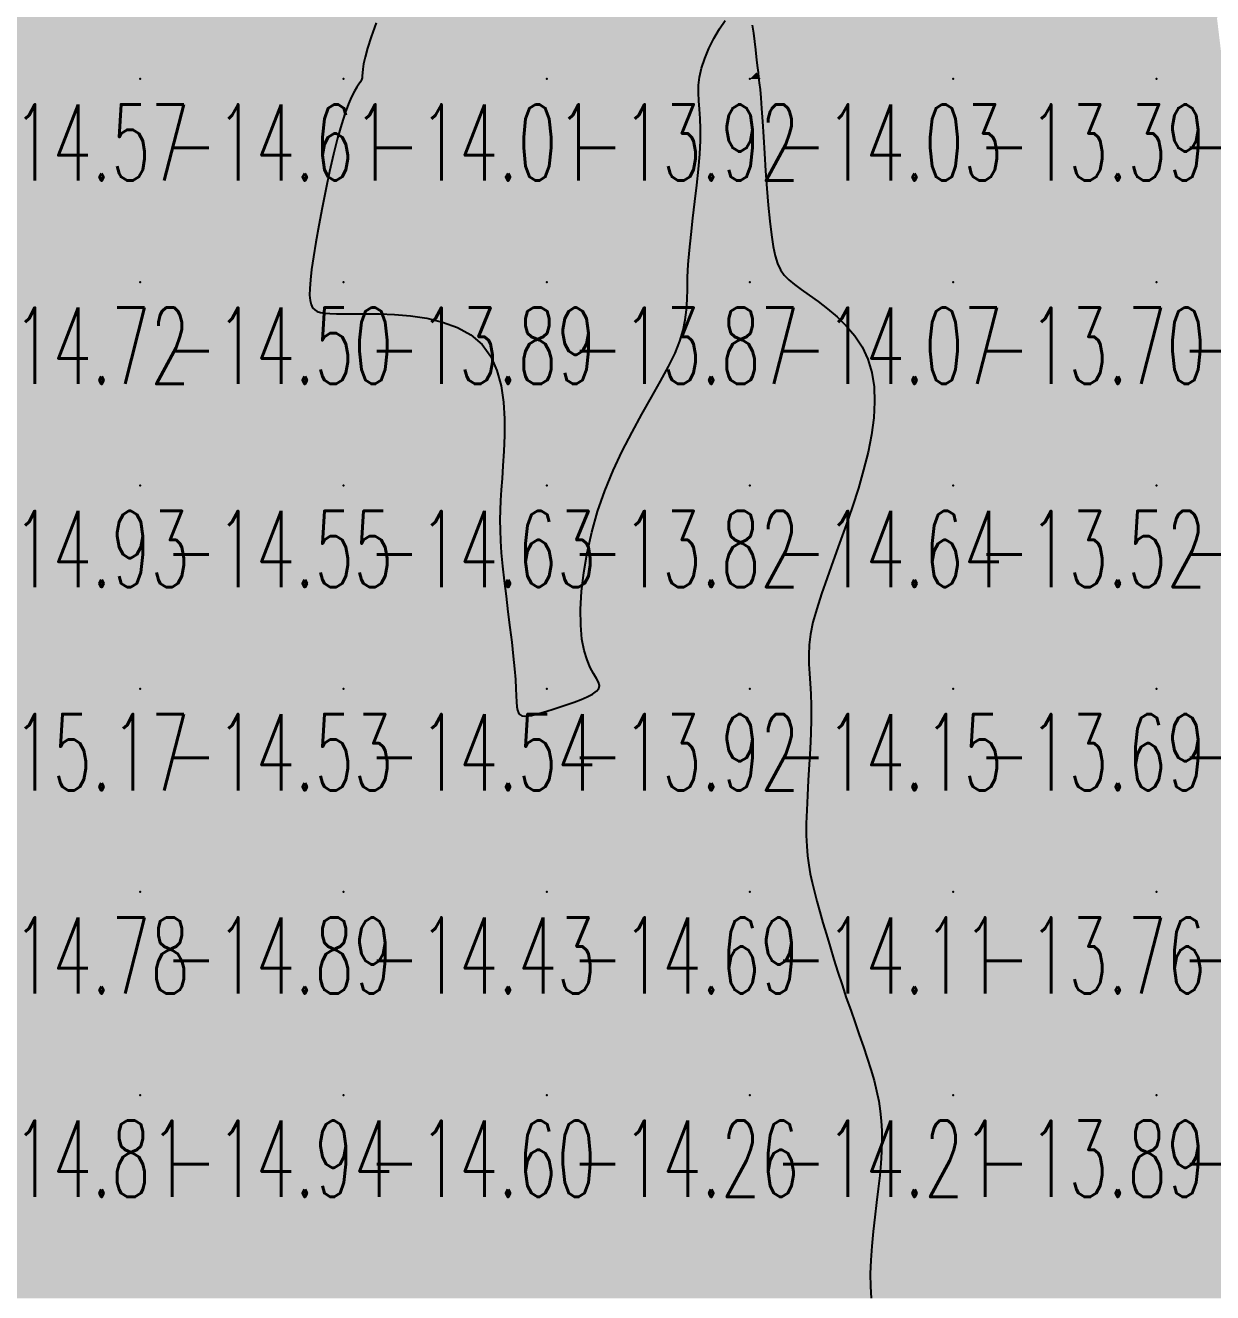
# Model space of a CAD drawing. Header units: millimetres. Extents: x 88261 to 90953, y 390274 to 392322.
# Drawn here: x 89464.6 to 89523, y 392027.5 to 392089.9 of the extents above; entities that cross this region are included whole.
import ezdxf
from ezdxf.enums import TextEntityAlignment as Align

# ---------------------------------------------------------------- set-up
doc = ezdxf.new("R2010")
doc.units = ezdxf.units.MM
doc.header["$LTSCALE"] = 25
for name, color, linetype in [('CN_03_00', 7, 'Continuous'), ('COTEAlt', 7, 'Continuous'), ('TN_COLORIAGE', 7, 'Continuous')]:
    doc.layers.add(name, color=color, linetype=linetype)
doc.styles.add('Simplex 1.0', font='Simplex.shx', dxfattribs={"width": 0.99, "height": 2.5})
doc.styles.get("Standard").update_dxf_attribs({"font": 'times.ttf'})

# ---------------------------------------------------------------- blocks, each defined once
blk = doc.blocks.new('COTE')
at = {"color": 0}
blk.add_point((0, 0), dxfattribs=at)
at = {"layer": 'COTEAlt'}
blk.add_attdef('ALT', text='', height=3.75, dxfattribs=at).set_placement((1.25, -1.25), align=Align.TOP_LEFT)

msp = doc.modelspace()

# ---------------------------------------------------------------- linework, layer by layer
at = {"layer": 'CN_03_00', "elevation": -14, "flags": 128}
for points in [[(89481.853, 392090.006), (89481.611, 392089.317), (89481.435, 392088.757), (89481.316, 392088.317), (89481.243, 392087.979), (89481.203, 392087.725), (89481.185, 392087.538), (89481.176, 392087.4), (89481.164, 392087.293), (89481.137, 392087.2), (89481.085, 392087.104), (89481.009, 392086.988), (89480.909, 392086.837), (89480.789, 392086.636), (89480.65, 392086.367), (89480.495, 392086.016), (89480.326, 392085.567), (89480.145, 392085.005), (89479.955, 392084.32), (89479.76, 392083.536), (89479.566, 392082.685), (89479.377, 392081.796), (89479.197, 392080.901), (89479.033, 392080.03), (89478.889, 392079.215), (89478.771, 392078.485), (89478.681, 392077.865), (89478.621, 392077.351), (89478.589, 392076.932), (89478.585, 392076.597), (89478.608, 392076.335), (89478.658, 392076.135), (89478.733, 392075.987), (89478.833, 392075.878), (89478.96, 392075.8), (89479.12, 392075.746), (89479.324, 392075.713), (89479.582, 392075.695), (89479.904, 392075.689), (89480.299, 392075.689), (89480.778, 392075.691), (89481.35, 392075.691), (89482.019, 392075.682), (89482.761, 392075.652), (89483.546, 392075.585), (89484.345, 392075.466), (89485.127, 392075.281), (89485.862, 392075.015), (89486.521, 392074.654), (89487.073, 392074.181), (89487.496, 392073.59), (89487.8, 392072.9), (89488.002, 392072.139), (89488.12, 392071.334), (89488.171, 392070.511), (89488.173, 392069.698), (89488.142, 392068.921), (89488.097, 392068.208), (89488.052, 392067.579), (89488.012, 392067.018), (89487.98, 392066.506), (89487.957, 392066.021), (89487.948, 392065.542), (89487.953, 392065.048), (89487.975, 392064.517), (89488.016, 392063.928), (89488.079, 392063.267), (89488.157, 392062.548), (89488.247, 392061.793), (89488.342, 392061.023), (89488.438, 392060.259), (89488.527, 392059.524), (89488.605, 392058.837), (89488.667, 392058.221), (89488.709, 392057.693), (89488.735, 392057.249), (89488.752, 392056.883), (89488.766, 392056.587), (89488.785, 392056.354), (89488.814, 392056.177), (89488.86, 392056.049), (89488.93, 392055.963), (89489.029, 392055.911), (89489.159, 392055.891), (89489.318, 392055.898), (89489.508, 392055.93), (89489.728, 392055.983), (89489.978, 392056.054), (89490.257, 392056.141), (89490.567, 392056.238), (89490.904, 392056.345), (89491.255, 392056.459), (89491.606, 392056.58), (89491.94, 392056.707), (89492.243, 392056.838), (89492.5, 392056.973), (89492.694, 392057.112), (89492.811, 392057.252), (89492.84, 392057.396), (89492.795, 392057.556), (89492.694, 392057.747), (89492.554, 392057.984), (89492.395, 392058.281), (89492.234, 392058.653), (89492.09, 392059.116), (89491.981, 392059.683), (89491.921, 392060.365), (89491.917, 392061.149), (89491.968, 392062.016), (89492.076, 392062.95), (89492.242, 392063.93), (89492.468, 392064.941), (89492.755, 392065.963), (89493.105, 392066.978), (89493.515, 392067.971), (89493.97, 392068.934), (89494.45, 392069.861), (89494.936, 392070.746), (89495.41, 392071.583), (89495.852, 392072.367), (89496.243, 392073.092), (89496.563, 392073.751), (89496.8, 392074.344), (89496.963, 392074.885), (89497.066, 392075.393), (89497.125, 392075.888), (89497.154, 392076.387), (89497.169, 392076.912), (89497.184, 392077.48), (89497.214, 392078.11), (89497.271, 392078.816), (89497.35, 392079.581), (89497.443, 392080.384), (89497.54, 392081.204), (89497.635, 392082.018), (89497.718, 392082.805), (89497.782, 392083.543), (89497.817, 392084.211), (89497.819, 392084.793), (89497.797, 392085.3), (89497.764, 392085.75), (89497.732, 392086.161), (89497.714, 392086.55), (89497.722, 392086.936), (89497.768, 392087.336), (89497.866, 392087.767), (89498.024, 392088.241), (89498.231, 392088.738), (89498.476, 392089.233), (89498.745, 392089.7), (89499.024, 392090.112)], [(89500.351, 392089.891), (89500.422, 392089.492), (89500.476, 392089.079), (89500.518, 392088.68), (89500.553, 392088.324), (89500.585, 392088.029), (89500.616, 392087.781), (89500.647, 392087.551), (89500.678, 392087.315), (89500.71, 392087.048), (89500.744, 392086.722), (89500.78, 392086.312), (89500.82, 392085.792), (89500.864, 392085.146), (89500.912, 392084.397), (89500.964, 392083.578), (89501.021, 392082.721), (89501.084, 392081.858), (89501.151, 392081.023), (89501.224, 392080.248), (89501.303, 392079.566), (89501.389, 392079), (89501.488, 392078.54), (89501.608, 392078.165), (89501.756, 392077.856), (89501.939, 392077.592), (89502.165, 392077.354), (89502.441, 392077.122), (89502.775, 392076.875), (89503.169, 392076.597), (89503.607, 392076.283), (89504.07, 392075.928), (89504.538, 392075.53), (89504.99, 392075.087), (89505.407, 392074.596), (89505.769, 392074.053), (89506.054, 392073.456), (89506.249, 392072.804), (89506.356, 392072.1), (89506.383, 392071.35), (89506.338, 392070.56), (89506.228, 392069.736), (89506.06, 392068.882), (89505.844, 392068.006), (89505.586, 392067.112), (89505.296, 392066.207), (89504.983, 392065.301), (89504.662, 392064.407), (89504.344, 392063.536), (89504.042, 392062.699), (89503.767, 392061.909), (89503.533, 392061.176), (89503.351, 392060.512), (89503.231, 392059.925), (89503.164, 392059.398), (89503.14, 392058.912), (89503.147, 392058.447), (89503.174, 392057.984), (89503.21, 392057.501), (89503.243, 392056.98), (89503.263, 392056.4), (89503.26, 392055.748), (89503.239, 392055.037), (89503.204, 392054.286), (89503.16, 392053.514), (89503.115, 392052.741), (89503.073, 392051.987), (89503.04, 392051.27), (89503.021, 392050.61), (89503.022, 392050.021), (89503.042, 392049.493), (89503.082, 392049.011), (89503.14, 392048.562), (89503.216, 392048.129), (89503.309, 392047.698), (89503.419, 392047.254), (89503.545, 392046.781), (89503.686, 392046.27), (89503.842, 392045.722), (89504.01, 392045.144), (89504.189, 392044.543), (89504.378, 392043.925), (89504.576, 392043.297), (89504.78, 392042.665), (89504.991, 392042.037), (89505.205, 392041.417), (89505.419, 392040.808), (89505.63, 392040.21), (89505.833, 392039.626), (89506.023, 392039.057), (89506.198, 392038.504), (89506.353, 392037.968), (89506.483, 392037.45), (89506.586, 392036.95), (89506.662, 392036.462), (89506.713, 392035.976), (89506.74, 392035.484), (89506.743, 392034.978), (89506.726, 392034.448), (89506.689, 392033.886), (89506.633, 392033.284), (89506.56, 392032.637), (89506.478, 392031.954), (89506.393, 392031.248), (89506.311, 392030.532), (89506.242, 392029.819), (89506.191, 392029.123), (89506.165, 392028.457), (89506.173, 392027.832), (89506.219, 392027.26)]]:
    msp.add_lwpolyline(points, dxfattribs=at)
at = {"layer": 'TN_COLORIAGE', "color": 231}
for points in [[(89460.249, 392097.239, -14.137), (89460.249, 392087.239, -14.137), (89470.249, 392097.239, -14.137)], [(89460.249, 392087.239, -14.137), (89470.249, 392087.239, -14.137), (89470.249, 392097.239, -14.137)], [(89470.249, 392087.239, -14.129), (89480.249, 392087.239, -14.129), (89480.249, 392097.239, -14.129)], [(89470.249, 392097.239, -14.129), (89470.249, 392087.239, -14.129), (89480.249, 392097.239, -14.129)], [(89480.249, 392097.239, -14), (89484.783, 392097.239, -14), (89480.249, 392087.239, -14), (89480.865, 392087.855, -14)], [(89497.186, 392087.239, -14.034), (89500.249, 392092.449, -14.034), (89500.249, 392087.239, -14.034)], [(89500.573, 392087.563, -14.034), (89500.249, 392092.449, -14.034), (89500.249, 392087.239, -14.034)], [(89480.865, 392087.855, -14.01), (89481.427, 392087.239, -14.01), (89480.249, 392087.239, -14.01)], [(89500.573, 392087.563, -14.034), (89500.777, 392087.239, -14.034), (89500.249, 392087.239, -14.034)], [(89460.249, 392087.239, -14.607), (89460.249, 392077.239, -14.607), (89470.249, 392087.239, -14.607)], [(89460.249, 392077.239, -14.607), (89470.249, 392077.239, -14.607), (89470.249, 392087.239, -14.607)], [(89470.249, 392077.239, -14), (89478.45, 392077.239, -14), (89480.249, 392087.239, -14), (89480.249, 392086.387, -14)], [(89470.249, 392087.239, -14.01), (89470.249, 392077.239, -14.01), (89480.249, 392087.239, -14.01)], [(89480.249, 392086.387, -14.01), (89481.427, 392087.239, -14.01), (89480.249, 392087.239, -14.01)], [(89500.249, 392077.239, -14), (89496.891, 392077.239, -14), (89500.249, 392087.239, -14), (89498.206, 392085.197, -14)], [(89498.206, 392085.197, -14.034), (89497.186, 392087.239, -14.034), (89500.249, 392087.239, -14.034)], [(89500.249, 392077.239, -14), (89501.239, 392078.229, -14), (89500.249, 392087.239, -14), (89500.777, 392087.239, -14)], [(89501.239, 392078.229, -14.067), (89502.084, 392077.239, -14.067), (89500.249, 392077.239, -14.067)], [(89460.249, 392077.239, -14.5), (89460.249, 392067.239, -14.5), (89470.249, 392077.239, -14.5)], [(89460.249, 392067.239, -14.5), (89470.249, 392067.239, -14.5), (89470.249, 392077.239, -14.5)], [(89470.249, 392067.239, -14), (89478.575, 392075.566, -14), (89470.249, 392077.239, -14), (89478.45, 392077.239, -14)], [(89500.249, 392067.239, -14), (89492.425, 392067.239, -14), (89500.249, 392077.239, -14), (89497.516, 392074.507, -14)], [(89497.516, 392074.507, -14.067), (89496.891, 392077.239, -14.067), (89500.249, 392077.239, -14.067)], [(89500.249, 392067.239, -14), (89507.074, 392074.064, -14), (89500.249, 392077.239, -14), (89502.084, 392077.239, -14)], [(89480.249, 392067.239, -14), (89480.249, 392075.765, -14), (89470.249, 392067.239, -14), (89478.575, 392075.566, -14)], [(89488.53, 392075.521, -14.634), (89480.249, 392075.765, -14.634), (89480.249, 392067.239, -14.634)], [(89488.067, 392067.239, -14.634), (89488.53, 392075.521, -14.634), (89480.249, 392067.239, -14.634)], [(89505.946, 392067.239, -14.636), (89507.074, 392074.064, -14.636), (89500.249, 392067.239, -14.636)], [(89460.249, 392064.428, -14.546), (89462.952, 392059.942, -14.546), (89460.249, 392067.239, -14.546), (89470.249, 392067.239, -14.546)], [(89462.952, 392059.942, -14.533), (89462.896, 392057.239, -14.533), (89470.249, 392067.239, -14.533), (89470.249, 392057.239, -14.533)], [(89470.249, 392067.239, -14.634), (89470.249, 392057.239, -14.634), (89480.249, 392067.239, -14.634)], [(89470.249, 392057.239, -14.634), (89480.249, 392057.239, -14.634), (89480.249, 392067.239, -14.634)], [(89480.249, 392067.239, -14), (89488.067, 392067.239, -14), (89480.249, 392057.239, -14), (89487.782, 392064.772, -14)], [(89492.425, 392067.239, -14.636), (89491.415, 392058.405, -14.636), (89500.249, 392067.239, -14.636)], [(89500.249, 392067.239, -14), (89491.415, 392058.405, -14), (89500.249, 392057.239, -14), (89493.8, 392057.239, -14)], [(89500.249, 392067.239, -14), (89505.946, 392067.239, -14), (89500.249, 392057.239, -14), (89502.658, 392059.649, -14)], [(89487.782, 392064.772, -14.54), (89488.904, 392057.239, -14.54), (89480.249, 392057.239, -14.54)], [(89502.658, 392059.649, -14.153), (89503.529, 392057.239, -14.153), (89500.249, 392057.239, -14.153)], [(89460.249, 392052.913, -14.533), (89462.896, 392057.239, -14.533), (89460.249, 392047.239, -14.533), (89470.249, 392057.239, -14.533)], [(89460.249, 392047.239, -14.533), (89470.249, 392047.239, -14.533), (89470.249, 392057.239, -14.533)], [(89470.249, 392057.239, -14.54), (89470.249, 392047.239, -14.54), (89480.249, 392057.239, -14.54)], [(89470.249, 392047.239, -14.54), (89480.249, 392047.239, -14.54), (89480.249, 392057.239, -14.54)], [(89480.249, 392057.239, -14), (89488.904, 392057.239, -14), (89480.249, 392047.239, -14), (89488.607, 392055.597, -14)], [(89490.249, 392047.239, -14.153), (89500.249, 392047.239, -14.153), (89500.249, 392057.239, -14.153)], [(89490.249, 392047.239, -14), (89490.249, 392056.148, -14), (89500.249, 392057.239, -14), (89493.8, 392057.239, -14)], [(89500.249, 392057.239, -14), (89503.529, 392057.239, -14), (89500.249, 392047.239, -14), (89502.804, 392049.795, -14)], [(89490.249, 392047.239, -14), (89490.249, 392056.148, -14), (89480.249, 392047.239, -14), (89488.607, 392055.597, -14)], [(89502.804, 392049.795, -14.107), (89503.38, 392047.239, -14.107), (89500.249, 392047.239, -14.107)], [(89460.249, 392037.239, -14.887), (89470.249, 392037.239, -14.887), (89470.249, 392047.239, -14.887)], [(89460.249, 392047.239, -14.887), (89460.249, 392037.239, -14.887), (89470.249, 392047.239, -14.887)], [(89470.249, 392037.239, -14.428), (89480.249, 392037.239, -14.428), (89480.249, 392047.239, -14.428)], [(89470.249, 392047.239, -14.428), (89470.249, 392037.239, -14.428), (89480.249, 392047.239, -14.428)], [(89480.249, 392037.239, -14.686), (89490.249, 392037.239, -14.686), (89490.249, 392047.239, -14.686)], [(89480.249, 392047.239, -14.686), (89480.249, 392037.239, -14.686), (89490.249, 392047.239, -14.686)], [(89490.249, 392037.239, -14.107), (89500.249, 392037.239, -14.107), (89500.249, 392047.239, -14.107)], [(89490.249, 392047.239, -14.107), (89490.249, 392037.239, -14.107), (89500.249, 392047.239, -14.107)], [(89500.249, 392037.239, -14), (89504.945, 392041.936, -14), (89500.249, 392047.239, -14), (89503.38, 392047.239, -14)], [(89504.945, 392041.936, -14.208), (89506.784, 392037.239, -14.208), (89500.249, 392037.239, -14.208)], [(89461.779, 392028.77, -14.808), (89460.249, 392027.813, -14.808), (89470.249, 392037.239, -14.808), (89460.249, 392037.239, -14.808)], [(89461.779, 392028.77, -14.894), (89461.239, 392027.239, -14.894), (89470.249, 392037.239, -14.894), (89470.249, 392027.239, -14.894)], [(89470.249, 392027.239, -14.6), (89480.249, 392027.239, -14.6), (89480.249, 392037.239, -14.6)], [(89470.249, 392037.239, -14.6), (89470.249, 392027.239, -14.6), (89480.249, 392037.239, -14.6)], [(89480.249, 392037.239, -14.263), (89480.249, 392027.239, -14.263), (89490.249, 392037.239, -14.263)], [(89480.249, 392027.239, -14.263), (89490.249, 392027.239, -14.263), (89490.249, 392037.239, -14.263)], [(89490.249, 392037.239, -14.208), (89490.249, 392027.239, -14.208), (89500.249, 392037.239, -14.208)], [(89490.249, 392027.239, -14.208), (89500.249, 392027.239, -14.208), (89500.249, 392037.239, -14.208)], [(89500.249, 392027.239, -14), (89506.816, 392033.807, -14), (89500.249, 392037.239, -14), (89506.784, 392037.239, -14)], [(89505.746, 392027.239, -14.211), (89506.816, 392033.807, -14.211), (89500.249, 392027.239, -14.211)]]:
    msp.add_solid(points, dxfattribs=at)
at = {"layer": 'TN_COLORIAGE', "color": 221}
for points in [[(89480.865, 392087.855, -13.844), (89484.783, 392097.239, -13.844), (89490.249, 392097.239, -13.844)], [(89481.427, 392087.239, -13.844), (89480.865, 392087.855, -13.844), (89490.249, 392087.239, -13.844), (89490.249, 392097.239, -13.844)], [(89490.249, 392097.239, -13.969), (89490.249, 392087.239, -13.969), (89500.249, 392097.239, -13.969)], [(89500.249, 392092.449, -13.923), (89497.186, 392087.239, -13.923), (89500.249, 392097.239, -13.923), (89490.249, 392087.239, -13.923)], [(89500.249, 392092.449, -13), (89500.573, 392087.563, -13), (89500.249, 392097.239, -13), (89510.163, 392097.154, -13)], [(89500.777, 392087.239, -13), (89500.573, 392087.563, -13), (89510.249, 392087.239, -13), (89510.163, 392097.154, -13)], [(89510.163, 392097.154, -13.394), (89510.249, 392097.019, -13.394), (89510.249, 392087.239, -13.394)], [(89520.249, 392097.239, -13), (89510.453, 392097.239, -13), (89510.249, 392087.239, -13), (89510.249, 392097.019, -13)], [(89510.249, 392087.239, -13.427), (89520.249, 392087.239, -13.427), (89520.249, 392097.239, -13.427)], [(89520.249, 392097.239, -13), (89525.642, 392097.239, -13), (89520.249, 392087.239, -13), (89523.23, 392090.221, -13)], [(89523.23, 392090.221, -13.155), (89523.591, 392087.239, -13.155), (89520.249, 392087.239, -13.155)], [(89481.427, 392087.239, -13.89), (89480.249, 392086.387, -13.89), (89490.249, 392087.239, -13.89), (89480.249, 392077.239, -13.89)], [(89480.249, 392077.239, -13.923), (89490.249, 392077.239, -13.923), (89490.249, 392087.239, -13.923)], [(89497.186, 392087.239, -13.868), (89498.206, 392085.197, -13.868), (89490.249, 392087.239, -13.868), (89490.249, 392077.239, -13.868)], [(89500.777, 392087.239, -13.394), (89501.239, 392078.229, -13.394), (89510.249, 392087.239, -13.394)], [(89502.084, 392077.239, -13.394), (89501.239, 392078.229, -13.394), (89510.249, 392077.239, -13.394), (89510.249, 392087.239, -13.394)], [(89510.249, 392087.239, -13.155), (89510.249, 392077.239, -13.155), (89520.249, 392087.239, -13.155)], [(89510.249, 392077.239, -13.155), (89520.249, 392077.239, -13.155), (89520.249, 392087.239, -13.155)], [(89520.249, 392077.239, -13), (89525.044, 392082.035, -13), (89520.249, 392087.239, -13), (89523.591, 392087.239, -13)], [(89480.249, 392086.387, -13.89), (89478.45, 392077.239, -13.89), (89480.249, 392077.239, -13.89)], [(89498.206, 392085.197, -13.868), (89496.891, 392077.239, -13.868), (89490.249, 392077.239, -13.868)], [(89525.044, 392082.035, -13.284), (89526.727, 392077.239, -13.284), (89520.249, 392077.239, -13.284)], [(89478.45, 392077.239, -13.89), (89478.575, 392075.566, -13.89), (89480.249, 392077.239, -13.89)], [(89478.575, 392075.566, -13.89), (89480.249, 392075.765, -13.89), (89480.249, 392077.239, -13.89)], [(89480.249, 392075.765, -13.868), (89488.53, 392075.521, -13.868), (89480.249, 392077.239, -13.868), (89490.249, 392077.239, -13.868)], [(89488.53, 392075.521, -13.823), (89488.067, 392067.239, -13.823), (89490.249, 392077.239, -13.823), (89490.249, 392067.239, -13.823)], [(89496.891, 392077.239, -13.823), (89497.516, 392074.507, -13.823), (89490.249, 392077.239, -13.823), (89490.249, 392067.239, -13.823)], [(89502.084, 392077.239, -13.704), (89507.074, 392074.064, -13.704), (89510.249, 392077.239, -13.704)], [(89507.074, 392074.064, -13.519), (89505.946, 392067.239, -13.519), (89510.249, 392077.239, -13.519), (89510.249, 392067.239, -13.519)], [(89510.249, 392067.239, -13.284), (89520.249, 392067.239, -13.284), (89520.249, 392077.239, -13.284)], [(89510.249, 392077.239, -13.284), (89510.249, 392067.239, -13.284), (89520.249, 392077.239, -13.284)], [(89520.249, 392067.239, -13), (89528.07, 392075.061, -13), (89520.249, 392077.239, -13), (89526.727, 392077.239, -13)], [(89520.249, 392067.239, -13), (89528.07, 392075.061, -13), (89530.249, 392067.239, -13), (89530.249, 392074.235, -13)], [(89497.516, 392074.507, -13.823), (89492.425, 392067.239, -13.823), (89490.249, 392067.239, -13.823)], [(89488.904, 392057.239, -13.823), (89487.782, 392064.772, -13.823), (89490.249, 392057.239, -13.823), (89490.249, 392067.239, -13.823)], [(89487.782, 392064.772, -13.823), (89488.067, 392067.239, -13.823), (89490.249, 392067.239, -13.823)], [(89491.415, 392058.405, -13.823), (89492.425, 392067.239, -13.823), (89490.249, 392057.239, -13.823), (89490.249, 392067.239, -13.823)], [(89503.529, 392057.239, -13.519), (89502.658, 392059.649, -13.519), (89510.249, 392057.239, -13.519), (89510.249, 392067.239, -13.519)], [(89502.658, 392059.649, -13.519), (89505.946, 392067.239, -13.519), (89510.249, 392067.239, -13.519)], [(89510.249, 392067.239, -13.555), (89510.249, 392057.239, -13.555), (89520.249, 392067.239, -13.555)], [(89510.249, 392057.239, -13.555), (89520.249, 392057.239, -13.555), (89520.249, 392067.239, -13.555)], [(89520.249, 392067.239, -13.36), (89520.249, 392057.239, -13.36), (89530.249, 392067.239, -13.36)], [(89520.249, 392057.239, -13.36), (89530.249, 392057.239, -13.36), (89530.249, 392067.239, -13.36)], [(89493.8, 392057.239, -13.916), (89491.415, 392058.405, -13.916), (89490.249, 392057.239, -13.916)], [(89488.607, 392055.597, -13.916), (89488.904, 392057.239, -13.916), (89490.249, 392057.239, -13.916)], [(89488.607, 392055.597, -13.916), (89490.249, 392056.148, -13.916), (89490.249, 392057.239, -13.916)], [(89493.8, 392057.239, -13.916), (89490.249, 392056.148, -13.916), (89490.249, 392057.239, -13.916)], [(89503.38, 392047.239, -13.687), (89502.804, 392049.795, -13.687), (89510.249, 392047.239, -13.687), (89510.249, 392057.239, -13.687)], [(89502.804, 392049.795, -13.687), (89503.529, 392057.239, -13.687), (89510.249, 392057.239, -13.687)], [(89510.249, 392047.239, -13.653), (89520.249, 392047.239, -13.653), (89520.249, 392057.239, -13.653)], [(89510.249, 392057.239, -13.653), (89510.249, 392047.239, -13.653), (89520.249, 392057.239, -13.653)], [(89520.249, 392047.239, -13.613), (89530.249, 392047.239, -13.613), (89530.249, 392057.239, -13.613)], [(89520.249, 392057.239, -13.613), (89520.249, 392047.239, -13.613), (89530.249, 392057.239, -13.613)], [(89503.38, 392047.239, -13.765), (89504.945, 392041.936, -13.765), (89510.249, 392047.239, -13.765)], [(89506.784, 392037.239, -13.765), (89504.945, 392041.936, -13.765), (89510.249, 392037.239, -13.765), (89510.249, 392047.239, -13.765)], [(89510.249, 392037.239, -13.676), (89520.249, 392037.239, -13.676), (89520.249, 392047.239, -13.676)], [(89510.249, 392047.239, -13.676), (89510.249, 392037.239, -13.676), (89520.249, 392047.239, -13.676)], [(89520.249, 392037.239, -13.656), (89530.249, 392037.239, -13.656), (89530.249, 392047.239, -13.656)], [(89520.249, 392047.239, -13.656), (89520.249, 392037.239, -13.656), (89530.249, 392047.239, -13.656)], [(89506.816, 392033.807, -13.827), (89505.746, 392027.239, -13.827), (89510.249, 392037.239, -13.827), (89510.249, 392027.239, -13.827)], [(89506.784, 392037.239, -13.89), (89506.816, 392033.807, -13.89), (89510.249, 392037.239, -13.89)], [(89510.249, 392027.239, -13.412), (89520.249, 392027.239, -13.412), (89520.249, 392037.239, -13.412)], [(89510.249, 392037.239, -13.412), (89510.249, 392027.239, -13.412), (89520.249, 392037.239, -13.412)], [(89520.249, 392037.239, -13.75), (89520.249, 392027.239, -13.75), (89530.249, 392037.239, -13.75)], [(89520.249, 392027.239, -13.75), (89530.249, 392027.239, -13.75), (89530.249, 392037.239, -13.75)]]:
    msp.add_solid(points, dxfattribs=at)

# ---------------------------------------------------------------- block references
at = {"layer": 'COTEAlt'}
ref = msp.add_blockref('COTE', (89460.249, 392087.239), dxfattribs=at)
ref.add_attrib('ALT', '-14.57', dxfattribs={"height": 3.75, "style": 'Simplex 1.0', "width": 0.6}).set_placement((89461.499, 392085.989), align=Align.TOP_LEFT)
ref = msp.add_blockref('COTE', (89470.249, 392087.239), dxfattribs=at)
ref.add_attrib('ALT', '-14.61', dxfattribs={"height": 3.75, "style": 'Simplex 1.0', "width": 0.6}).set_placement((89471.499, 392085.989), align=Align.TOP_LEFT)
ref = msp.add_blockref('COTE', (89480.249, 392087.239), dxfattribs=at)
ref.add_attrib('ALT', '-14.01', dxfattribs={"height": 3.75, "style": 'Simplex 1.0', "width": 0.6}).set_placement((89481.499, 392085.989), align=Align.TOP_LEFT)
ref = msp.add_blockref('COTE', (89490.249, 392087.239), dxfattribs=at)
ref.add_attrib('ALT', '-13.92', dxfattribs={"height": 3.75, "style": 'Simplex 1.0', "width": 0.6}).set_placement((89491.499, 392085.989), align=Align.TOP_LEFT)
ref = msp.add_blockref('COTE', (89500.249, 392087.239), dxfattribs=at)
ref.add_attrib('ALT', '-14.03', dxfattribs={"height": 3.75, "style": 'Simplex 1.0', "width": 0.6}).set_placement((89501.499, 392085.989), align=Align.TOP_LEFT)
ref = msp.add_blockref('COTE', (89510.249, 392087.239), dxfattribs=at)
ref.add_attrib('ALT', '-13.39', dxfattribs={"height": 3.75, "style": 'Simplex 1.0', "width": 0.6}).set_placement((89511.499, 392085.989), align=Align.TOP_LEFT)
ref = msp.add_blockref('COTE', (89520.249, 392087.239), dxfattribs=at)
ref.add_attrib('ALT', '-13.15', dxfattribs={"height": 3.75, "style": 'Simplex 1.0', "width": 0.6}).set_placement((89521.499, 392085.989), align=Align.TOP_LEFT)
ref = msp.add_blockref('COTE', (89460.249, 392077.239), dxfattribs=at)
ref.add_attrib('ALT', '-14.72', dxfattribs={"height": 3.75, "style": 'Simplex 1.0', "width": 0.6}).set_placement((89461.499, 392075.989), align=Align.TOP_LEFT)
ref = msp.add_blockref('COTE', (89470.249, 392077.239), dxfattribs=at)
ref.add_attrib('ALT', '-14.50', dxfattribs={"height": 3.75, "style": 'Simplex 1.0', "width": 0.6}).set_placement((89471.499, 392075.989), align=Align.TOP_LEFT)
ref = msp.add_blockref('COTE', (89480.249, 392077.239), dxfattribs=at)
ref.add_attrib('ALT', '-13.89', dxfattribs={"height": 3.75, "style": 'Simplex 1.0', "width": 0.6}).set_placement((89481.499, 392075.989), align=Align.TOP_LEFT)
ref = msp.add_blockref('COTE', (89490.249, 392077.239), dxfattribs=at)
ref.add_attrib('ALT', '-13.87', dxfattribs={"height": 3.75, "style": 'Simplex 1.0', "width": 0.6}).set_placement((89491.499, 392075.989), align=Align.TOP_LEFT)
ref = msp.add_blockref('COTE', (89500.249, 392077.239), dxfattribs=at)
ref.add_attrib('ALT', '-14.07', dxfattribs={"height": 3.75, "style": 'Simplex 1.0', "width": 0.6}).set_placement((89501.499, 392075.989), align=Align.TOP_LEFT)
ref = msp.add_blockref('COTE', (89510.249, 392077.239), dxfattribs=at)
ref.add_attrib('ALT', '-13.70', dxfattribs={"height": 3.75, "style": 'Simplex 1.0', "width": 0.6}).set_placement((89511.499, 392075.989), align=Align.TOP_LEFT)
ref = msp.add_blockref('COTE', (89520.249, 392077.239), dxfattribs=at)
ref.add_attrib('ALT', '-13.28', dxfattribs={"height": 3.75, "style": 'Simplex 1.0', "width": 0.6}).set_placement((89521.499, 392075.989), align=Align.TOP_LEFT)
ref = msp.add_blockref('COTE', (89460.249, 392067.239), dxfattribs=at)
ref.add_attrib('ALT', '-14.93', dxfattribs={"height": 3.75, "style": 'Simplex 1.0', "width": 0.6}).set_placement((89461.499, 392065.989), align=Align.TOP_LEFT)
ref = msp.add_blockref('COTE', (89470.249, 392067.239), dxfattribs=at)
ref.add_attrib('ALT', '-14.55', dxfattribs={"height": 3.75, "style": 'Simplex 1.0', "width": 0.6}).set_placement((89471.499, 392065.989), align=Align.TOP_LEFT)
ref = msp.add_blockref('COTE', (89480.249, 392067.239), dxfattribs=at)
ref.add_attrib('ALT', '-14.63', dxfattribs={"height": 3.75, "style": 'Simplex 1.0', "width": 0.6}).set_placement((89481.499, 392065.989), align=Align.TOP_LEFT)
ref = msp.add_blockref('COTE', (89490.249, 392067.239), dxfattribs=at)
ref.add_attrib('ALT', '-13.82', dxfattribs={"height": 3.75, "style": 'Simplex 1.0', "width": 0.6}).set_placement((89491.499, 392065.989), align=Align.TOP_LEFT)
ref = msp.add_blockref('COTE', (89500.249, 392067.239), dxfattribs=at)
ref.add_attrib('ALT', '-14.64', dxfattribs={"height": 3.75, "style": 'Simplex 1.0', "width": 0.6}).set_placement((89501.499, 392065.989), align=Align.TOP_LEFT)
ref = msp.add_blockref('COTE', (89510.249, 392067.239), dxfattribs=at)
ref.add_attrib('ALT', '-13.52', dxfattribs={"height": 3.75, "style": 'Simplex 1.0', "width": 0.6}).set_placement((89511.499, 392065.989), align=Align.TOP_LEFT)
ref = msp.add_blockref('COTE', (89520.249, 392067.239), dxfattribs=at)
ref.add_attrib('ALT', '-13.55', dxfattribs={"height": 3.75, "style": 'Simplex 1.0', "width": 0.6}).set_placement((89521.499, 392065.989), align=Align.TOP_LEFT)
ref = msp.add_blockref('COTE', (89460.249, 392057.239), dxfattribs=at)
ref.add_attrib('ALT', '-15.17', dxfattribs={"height": 3.75, "style": 'Simplex 1.0', "width": 0.6}).set_placement((89461.499, 392055.989), align=Align.TOP_LEFT)
ref = msp.add_blockref('COTE', (89470.249, 392057.239), dxfattribs=at)
ref.add_attrib('ALT', '-14.53', dxfattribs={"height": 3.75, "style": 'Simplex 1.0', "width": 0.6}).set_placement((89471.499, 392055.989), align=Align.TOP_LEFT)
ref = msp.add_blockref('COTE', (89480.249, 392057.239), dxfattribs=at)
ref.add_attrib('ALT', '-14.54', dxfattribs={"height": 3.75, "style": 'Simplex 1.0', "width": 0.6}).set_placement((89481.499, 392055.989), align=Align.TOP_LEFT)
ref = msp.add_blockref('COTE', (89490.249, 392057.239), dxfattribs=at)
ref.add_attrib('ALT', '-13.92', dxfattribs={"height": 3.75, "style": 'Simplex 1.0', "width": 0.6}).set_placement((89491.499, 392055.989), align=Align.TOP_LEFT)
ref = msp.add_blockref('COTE', (89500.249, 392057.239), dxfattribs=at)
ref.add_attrib('ALT', '-14.15', dxfattribs={"height": 3.75, "style": 'Simplex 1.0', "width": 0.6}).set_placement((89501.499, 392055.989), align=Align.TOP_LEFT)
ref = msp.add_blockref('COTE', (89510.249, 392057.239), dxfattribs=at)
ref.add_attrib('ALT', '-13.69', dxfattribs={"height": 3.75, "style": 'Simplex 1.0', "width": 0.6}).set_placement((89511.499, 392055.989), align=Align.TOP_LEFT)
ref = msp.add_blockref('COTE', (89520.249, 392057.239), dxfattribs=at)
ref.add_attrib('ALT', '-13.65', dxfattribs={"height": 3.75, "style": 'Simplex 1.0', "width": 0.6}).set_placement((89521.499, 392055.989), align=Align.TOP_LEFT)
ref = msp.add_blockref('COTE', (89460.249, 392047.239), dxfattribs=at)
ref.add_attrib('ALT', '-14.78', dxfattribs={"height": 3.75, "style": 'Simplex 1.0', "width": 0.6}).set_placement((89461.499, 392045.989), align=Align.TOP_LEFT)
ref = msp.add_blockref('COTE', (89470.249, 392047.239), dxfattribs=at)
ref.add_attrib('ALT', '-14.89', dxfattribs={"height": 3.75, "style": 'Simplex 1.0', "width": 0.6}).set_placement((89471.499, 392045.989), align=Align.TOP_LEFT)
ref = msp.add_blockref('COTE', (89480.249, 392047.239), dxfattribs=at)
ref.add_attrib('ALT', '-14.43', dxfattribs={"height": 3.75, "style": 'Simplex 1.0', "width": 0.6}).set_placement((89481.499, 392045.989), align=Align.TOP_LEFT)
ref = msp.add_blockref('COTE', (89490.249, 392047.239), dxfattribs=at)
ref.add_attrib('ALT', '-14.69', dxfattribs={"height": 3.75, "style": 'Simplex 1.0', "width": 0.6}).set_placement((89491.499, 392045.989), align=Align.TOP_LEFT)
ref = msp.add_blockref('COTE', (89500.249, 392047.239), dxfattribs=at)
ref.add_attrib('ALT', '-14.11', dxfattribs={"height": 3.75, "style": 'Simplex 1.0', "width": 0.6}).set_placement((89501.499, 392045.989), align=Align.TOP_LEFT)
ref = msp.add_blockref('COTE', (89510.249, 392047.239), dxfattribs=at)
ref.add_attrib('ALT', '-13.76', dxfattribs={"height": 3.75, "style": 'Simplex 1.0', "width": 0.6}).set_placement((89511.499, 392045.989), align=Align.TOP_LEFT)
ref = msp.add_blockref('COTE', (89520.249, 392047.239), dxfattribs=at)
ref.add_attrib('ALT', '-13.68', dxfattribs={"height": 3.75, "style": 'Simplex 1.0', "width": 0.6}).set_placement((89521.499, 392045.989), align=Align.TOP_LEFT)
ref = msp.add_blockref('COTE', (89460.249, 392037.239), dxfattribs=at)
ref.add_attrib('ALT', '-14.81', dxfattribs={"height": 3.75, "style": 'Simplex 1.0', "width": 0.6}).set_placement((89461.499, 392035.989), align=Align.TOP_LEFT)
ref = msp.add_blockref('COTE', (89470.249, 392037.239), dxfattribs=at)
ref.add_attrib('ALT', '-14.94', dxfattribs={"height": 3.75, "style": 'Simplex 1.0', "width": 0.6}).set_placement((89471.499, 392035.989), align=Align.TOP_LEFT)
ref = msp.add_blockref('COTE', (89480.249, 392037.239), dxfattribs=at)
ref.add_attrib('ALT', '-14.60', dxfattribs={"height": 3.75, "style": 'Simplex 1.0', "width": 0.6}).set_placement((89481.499, 392035.989), align=Align.TOP_LEFT)
ref = msp.add_blockref('COTE', (89490.249, 392037.239), dxfattribs=at)
ref.add_attrib('ALT', '-14.26', dxfattribs={"height": 3.75, "style": 'Simplex 1.0', "width": 0.6}).set_placement((89491.499, 392035.989), align=Align.TOP_LEFT)
ref = msp.add_blockref('COTE', (89500.249, 392037.239), dxfattribs=at)
ref.add_attrib('ALT', '-14.21', dxfattribs={"height": 3.75, "style": 'Simplex 1.0', "width": 0.6}).set_placement((89501.499, 392035.989), align=Align.TOP_LEFT)
ref = msp.add_blockref('COTE', (89510.249, 392037.239), dxfattribs=at)
ref.add_attrib('ALT', '-13.89', dxfattribs={"height": 3.75, "style": 'Simplex 1.0', "width": 0.6}).set_placement((89511.499, 392035.989), align=Align.TOP_LEFT)
ref = msp.add_blockref('COTE', (89520.249, 392037.239), dxfattribs=at)
ref.add_attrib('ALT', '-13.41', dxfattribs={"height": 3.75, "style": 'Simplex 1.0', "width": 0.6}).set_placement((89521.499, 392035.989), align=Align.TOP_LEFT)

doc.saveas('drawing.dxf')
